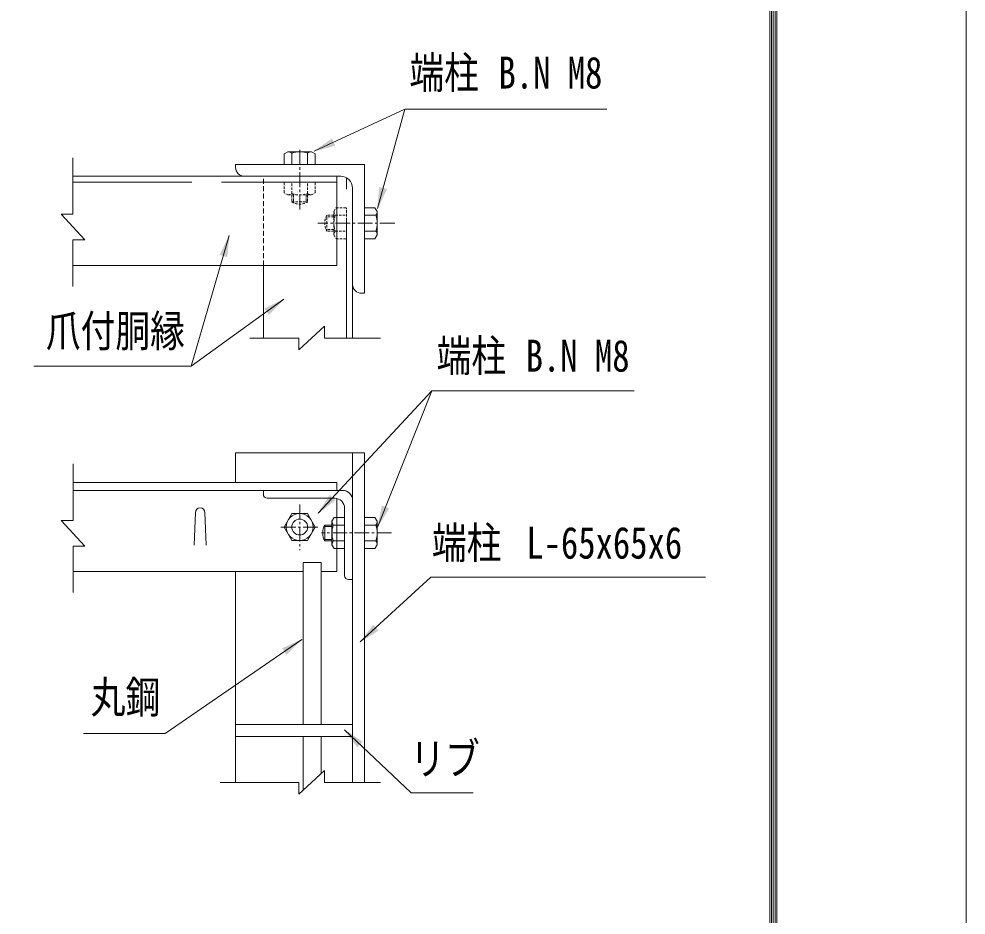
# Model space of a CAD drawing. Units: millimetres, scale not verified. Extents: x -4455 to 4455, y -3150 to 3150.
# Drawn here: x 3022 to 4455, y -1039 to 317 of the extents above; entities that cross this region are included whole.
import ezdxf
from ezdxf.enums import TextEntityAlignment as Align

# ---------------------------------------------------------------- set-up
doc = ezdxf.new("R2010")
doc.units = ezdxf.units.MM
doc.header["$LTSCALE"] = 30
for name, pattern in [('DASHED', [7.5, 6, -1.5]), ('USER2', [1.125, 0.75, -0.125, 0.125, -0.125]), ('USER3', [0.1875, 0.125, -0.0625]), ('USER5', [0.375, 0.25, -0.125])]:
    doc.linetypes.add(name, pattern=pattern)
for name, color, linetype, lineweight in [('0-0_D-STR-TXT', 3, 'Continuous', 13), ('0-1_D-STR2', 2, 'Continuous', 13), ('0-2_D-STR-DIM', 4, 'Continuous', 13), ('0-3_D-BMK', 2, 'USER2', 13), ('0-4_D-STR1', 1, 'Continuous', 18), ('0-5_D-STR3', 3, 'Continuous', 13), ('0-B_7詳細', 3, 'Continuous', 18), ('0-C_5寸法', 3, 'Continuous', 18), ('1-0_D-TTL', 7, 'Continuous', 9)]:
    doc.layers.add(name, color=color, linetype=linetype, lineweight=lineweight)
doc.styles.add('ＭＳ ゴシック', font='')
doc.styles.get('ＭＳ ゴシック').set_extended_font_data('MS Gothic')

msp = doc.modelspace()

# ---------------------------------------------------------------- linework, layer by layer
at = {"layer": '0-0_D-STR-TXT'}
for p, q in [((3282.54, -208.29), (3422.83, -107.21)), ((3646.85, -245.49), (3564.8, -451.12))]:
    msp.add_line(p, q, dxfattribs=at)
for points in [[(3911.51, 180.49), (3605.7, 180.49), (3468.84, 117.12)], [(3044.55, -208.29), (3282.54, -208.29), (3340.27, -10.71)], [(3952.66, -245.49), (3646.85, -245.49), (3474.64, -430.82)], [(4060.9, -527.44), (3645.07, -527.44), (3538.37, -625.66)], [(3709.22, -853.74), (3615.3, -853.74), (3514.68, -758.8)]]:
    msp.add_lwpolyline(points, dxfattribs=at)
at = {"layer": '0-0_D-STR-TXT', "color": 7, "lineweight": 9}
msp.add_lwpolyline([(3119.65, -764.16), (3242.92, -764.16), (3450.17, -621.84)], dxfattribs=at)
at = {"layer": '0-0_D-STR-TXT'}
for points in [[(3466.75, 116.15), (3495.54, 136.08), (3500.57, 125.21)], [(3340.92, -8.5), (3336.99, -43.3), (3325.49, -39.94)], [(3424.69, -105.87), (3400.2, -130.9), (3393.2, -121.18)], [(3473.08, -432.51), (3492.17, -403.15), (3500.95, -411.31)], [(3563.95, -453.26), (3571.17, -419), (3582.3, -423.44)], [(3536.68, -627.22), (3558.01, -599.45), (3566.12, -608.26)], [(3513.01, -757.22), (3542.21, -776.54), (3533.99, -785.26)]]:
    msp.add_solid(points, dxfattribs=at)
at = {"layer": '0-0_D-STR-TXT', "color": 7}
msp.add_solid([(3452.06, -620.53), (3427.02, -645), (3420.23, -635.13)], dxfattribs=at)
at = {"layer": '0-1_D-STR2', "color": 7, "lineweight": 9}
for p, q in [((3452.06, -750.75), (3452.06, -505.32)), ((3452.06, -505.32), (3479.06, -505.32)), ((3479.06, -750.75), (3479.06, -505.32)), ((3452.06, -849.95), (3452.06, -768.75)), ((3479.06, -824.88), (3479.06, -768.75))]:
    msp.add_line(p, q, dxfattribs=at)
at = {"layer": '0-2_D-STR-DIM'}
for p, q in [((3103.58, 21.39), (3103.58, 106.97)), ((3085.58, 21.39), (3121.58, -17.39)), ((3103.58, 21.39), (3085.58, 21.39)), ((3103.58, -17.39), (3103.58, -87.58)), ((3103.58, -17.39), (3121.58, -17.39)), ((3445.43, -183.78), (3484.2, -147.78)), ((3484.2, -165.78), (3484.2, -147.78)), ((3445.43, -165.78), (3371.21, -165.78)), ((3445.43, -165.78), (3445.43, -183.78)), ((3484.2, -165.78), (3568.88, -165.78)), ((3445.43, -856.12), (3484.2, -820.12)), ((3484.2, -838.12), (3484.2, -820.12)), ((3445.43, -838.12), (3326.21, -838.12)), ((3445.43, -838.12), (3445.43, -856.12)), ((3484.2, -838.12), (3568.88, -838.12))]:
    msp.add_line(p, q, dxfattribs=at)
at = {"layer": '0-3_D-BMK'}
for p, q in [((3446.75, 28.85), (3446.75, 121.21)), ((3590.75, 7.95), (3474.3, 7.95)), ((3446.75, -417.57), (3446.75, -486.96)), ((3418.19, -451.76), (3475.31, -451.76)), ((3585.85, -460.76), (3479.62, -460.76))]:
    msp.add_line(p, q, dxfattribs=at)
at = {"layer": '0-4_D-STR1'}
for p, q in [((3349.75, 96.95), (3349.75, 92.45)), ((3544.75, 96.95), (3349.75, 96.95)), ((3544.75, -98.05), (3544.75, 96.95)), ((3103.58, 78.95), (3499.75, 78.95)), ((3502.75, 78.95), (3349.75, 78.95)), ((3508.75, 78.95), (3363.25, 78.95)), ((3526.75, 60.95), (3526.75, -84.55)), ((3103.58, -56.05), (3502.75, -56.05)), ((3391.75, -165.78), (3391.75, -56.05)), ((3526.75, -165.78), (3526.75, -77.05)), ((3544.75, -98.05), (3540.25, -98.05)), ((3349.75, -339.26), (3544.75, -339.26)), ((3349.75, -384.26), (3349.75, -339.26)), ((3526.75, -838.12), (3526.75, -339.26)), ((3544.75, -838.12), (3544.75, -339.26)), ((3103.75, -384.26), (3499.75, -384.26)), ((3502.75, -384.26), (3394.75, -384.26)), ((3417.25, -384.26), (3417.55, -384.26)), ((3103.75, -396.26), (3499.75, -396.26)), ((3511.75, -396.26), (3391.75, -396.26)), ((3499.75, -408.26), (3397.75, -408.26)), ((3502.75, -519.26), (3502.75, -408.56)), ((3526.75, -531.26), (3526.75, -411.26)), ((3514.75, -525.26), (3514.75, -423.26)), ((3103.75, -519.26), (3452.06, -519.26)), ((3349.75, -838.12), (3349.75, -519.26)), ((3479.06, -519.26), (3502.75, -519.26)), ((3526.75, -531.26), (3520.75, -531.26))]:
    msp.add_line(p, q, dxfattribs=at)
at = {"layer": '0-4_D-STR1', "linetype": 'DASHED'}
for p, q in [((3517.75, -165.78), (3517.75, 76.54)), ((3103.58, 69.95), (3502.75, 69.95))]:
    msp.add_line(p, q, dxfattribs=at)
at = {"layer": '0-4_D-STR1'}
for centre, radius, start, end in [((3363.25, 92.45), 13.5, 180, 270.00009), ((3508.75, 60.95), 18, 0.00001, 90.00008), ((3540.25, -84.55), 13.5, 180, 270), ((3511.75, -411.26), 15, 0, 90), ((3520.75, -525.26), 6, 180, 270)]:
    msp.add_arc(centre, radius, start, end, dxfattribs=at)
at = {"layer": '0-5_D-STR3'}
for p, q in [((3428.99, 116.15), (3423.23, 112.82)), ((3428.99, 116.15), (3464.51, 116.15)), ((3464.51, 116.15), (3470.27, 112.82)), ((3423.23, 112.82), (3423.23, 96.95)), ((3434.75, 114.09), (3434.75, 96.95)), ((3458.75, 114.09), (3458.75, 96.95)), ((3470.27, 112.82), (3470.27, 96.95)), ((3560.62, 31.47), (3544.75, 31.47)), ((3544.75, -15.57), (3544.75, 31.47)), ((3563.95, 25.71), (3560.62, 31.47)), ((3561.89, 19.95), (3544.75, 19.95)), ((3563.95, -9.81), (3563.95, 25.71)), ((3561.89, -4.05), (3544.75, -4.05)), ((3563.95, -9.81), (3560.62, -15.57)), ((3560.62, -15.57), (3544.75, -15.57)), ((3495.55, -478.52), (3495.55, -443)), ((3514.75, -484.28), (3514.75, -437.24)), ((3560.62, -437.24), (3544.75, -437.24)), ((3544.75, -484.28), (3544.75, -437.24)), ((3563.95, -443), (3560.62, -437.24)), ((3563.95, -478.52), (3563.95, -443)), ((3484.89, -472.76), (3484.89, -448.76)), ((3495.55, -448.76), (3484.89, -448.76)), ((3497.61, -448.76), (3514.75, -448.76)), ((3561.89, -448.76), (3544.75, -448.76)), ((3495.55, -472.76), (3484.89, -472.76)), ((3497.61, -472.76), (3514.75, -472.76)), ((3561.89, -472.76), (3544.75, -472.76)), ((3495.55, -478.52), (3498.87, -484.28)), ((3498.87, -484.28), (3514.75, -484.28)), ((3560.62, -484.28), (3544.75, -484.28)), ((3563.95, -478.52), (3560.62, -484.28)), ((3526.75, -750.75), (3349.75, -750.75)), ((3526.75, -768.75), (3349.75, -768.75))]:
    msp.add_line(p, q, dxfattribs=at)
at = {"layer": '0-5_D-STR3', "color": 1, "linetype": 'USER3'}
for p, q in [((3423.23, 69.95), (3470.27, 69.95)), ((3423.23, 54.07), (3423.23, 69.95)), ((3434.75, 52.81), (3434.75, 69.95)), ((3458.75, 52.81), (3458.75, 69.95)), ((3428.99, 50.75), (3423.23, 54.07)), ((3428.99, 50.75), (3464.51, 50.75)), ((3434.75, 50.75), (3434.75, 40.09)), ((3437.15, 50.75), (3437.15, 38.88)), ((3456.35, 50.75), (3456.35, 38.88)), ((3458.75, 50.75), (3458.75, 40.09)), ((3434.75, 40.09), (3458.75, 40.09)), ((3517.75, -15.57), (3517.75, 31.47)), ((3498.55, 17.55), (3486.68, 17.55)), ((3487.89, -4.05), (3487.89, 19.95)), ((3498.55, 19.95), (3487.89, 19.95)), ((3498.55, -9.81), (3498.55, 25.71)), ((3500.61, 19.95), (3517.75, 19.95)), ((3498.55, -1.65), (3486.68, -1.65)), ((3498.55, -4.05), (3487.89, -4.05)), ((3498.55, -9.81), (3501.87, -15.57)), ((3500.61, -4.05), (3517.75, -4.05)), ((3501.87, -15.57), (3517.75, -15.57))]:
    msp.add_line(p, q, dxfattribs=at)
at = {"layer": '0-5_D-STR3', "color": 1}
for p, q in [((3495.55, -451.16), (3483.68, -451.16)), ((3495.55, -470.36), (3483.68, -470.36))]:
    msp.add_line(p, q, dxfattribs=at)
at = {"layer": '0-5_D-STR3', "color": 1, "linetype": 'USER3'}
for points in [[(3464.51, 50.75), (3470.27, 54.07), (3470.27, 69.95)], [(3498.55, 25.71), (3501.87, 31.47), (3517.75, 31.47)]]:
    msp.add_lwpolyline(points, dxfattribs=at)
at = {"layer": '0-5_D-STR3'}
msp.add_lwpolyline([(3470.27, -451.76), (3458.51, -431.39), (3434.99, -431.39), (3423.23, -451.76), (3434.99, -472.13), (3458.51, -472.13)], close=True, dxfattribs=at)
msp.add_lwpolyline([(3495.55, -443), (3498.87, -437.24), (3514.75, -437.24)], dxfattribs=at)
for radius in [20.4, 12]:
    msp.add_circle((3446.75, -451.76), radius, dxfattribs=at)
for centre, radius, start, end in [((3428.99, 107.06), 9.09, 50.6618, 90), ((3446.75, 80.15), 36, 70.52878, 109.47122), ((3464.51, 107.06), 9.09, 90, 129.3382), ((3554.86, 25.71), 9.09, 320.6618, 0), ((3527.95, 7.95), 36, 340.52878, 19.47122), ((3554.86, -9.81), 9.09, 0, 39.3382), ((3504.64, -443), 9.09, 180, 219.3382), ((3554.86, -443), 9.09, 320.6618, 0), ((3505.67, -460.76), 24, 150, 210), ((3531.55, -460.76), 36, 160.52878, 199.47122), ((3527.95, -460.76), 36, 340.52878, 19.47122), ((3504.64, -478.52), 9.09, 140.6618, 180), ((3554.86, -478.52), 9.09, 0, 39.3382)]:
    msp.add_arc(centre, radius, start, end, dxfattribs=at)
at = {"layer": '0-5_D-STR3', "color": 1, "linetype": 'USER3'}
for centre, radius, start, end in [((3428.99, 59.84), 9.09, 270, 309.3382), ((3446.75, 86.75), 36, 250.52878, 289.47122), ((3464.51, 59.84), 9.09, 230.6618, 270), ((3446.75, 60.87), 24, 240, 300), ((3508.67, 7.95), 24, 150, 210), ((3507.64, 25.71), 9.09, 180, 219.3382), ((3534.55, 7.95), 36, 160.52878, 199.47122), ((3507.64, -9.81), 9.09, 140.6618, 180)]:
    msp.add_arc(centre, radius, start, end, dxfattribs=at)
at = {"layer": '0-B_7詳細', "color": 1, "linetype": 'USER5'}
msp.add_line((3391.75, -56.05), (3391.75, 79.03), dxfattribs=at)
at = {"layer": '0-B_7詳細', "color": 7, "lineweight": 9}
for p, q in [((3502.75, -56.05), (3502.75, 78.95)), ((3502.75, -396.26), (3502.75, -384.26)), ((3391.75, -396.26), (3391.75, -402.26)), ((3287.14, -479.09), (3288.94, -429.89)), ((3305.14, -479.09), (3303.34, -429.89))]:
    msp.add_line(p, q, dxfattribs=at)
at = {"layer": '0-B_7詳細', "color": 4}
for p, q in [((3103.75, -441.82), (3103.75, -356.24)), ((3085.75, -441.82), (3121.75, -480.6)), ((3103.75, -441.82), (3085.75, -441.82)), ((3103.75, -480.6), (3103.75, -550.79)), ((3103.75, -480.6), (3121.75, -480.6))]:
    msp.add_line(p, q, dxfattribs=at)
at = {"layer": '0-B_7詳細', "color": 7, "lineweight": 9}
for centre, radius, start, end in [((3397.75, -402.26), 6, 180, 270), ((3499.75, -423.26), 15, 0, 90), ((3296.14, -429.89), 7.2, 0, 180)]:
    msp.add_arc(centre, radius, start, end, dxfattribs=at)
at = {"layer": '0-C_5寸法'}
msp.add_line((3605.7, 180.49), (3564.56, 30.17), dxfattribs=at)
msp.add_solid([(3563.95, 27.95), (3567.28, 62.81), (3578.84, 59.64)], dxfattribs=at)
at = {"layer": '1-0_D-TTL', "color": 2, "lineweight": 18}
msp.add_lwpolyline([(-4454.55, 3150.43), (4455.14, 3150.43), (4455.14, -3150), (-4454.55, -3150)], close=True, dxfattribs=at)
at = {"layer": '1-0_D-TTL'}
for points in [[(-4168.17, 2917.08), (4168.76, 2917.08), (4168.76, -2916.65), (-4168.17, -2916.65)], [(-4165.52, 2914.43), (4166.11, 2914.43), (4166.11, -2914), (-4165.52, -2914)], [(-4162.87, 2911.78), (4163.46, 2911.78), (4163.46, -2911.34), (-4162.87, -2911.34)], [(-4160.21, 2909.13), (4160.81, 2909.13), (4160.81, -2908.69), (-4160.21, -2908.69)], [(-4157.56, 2906.48), (4158.15, 2906.48), (4158.15, -2906.04), (-4157.56, -2906.04)]]:
    msp.add_lwpolyline(points, close=True, dxfattribs=at)

# ---------------------------------------------------------------- texts
at = {"layer": '0-0_D-STR-TXT', "style": 'ＭＳ ゴシック', "width": 0.8}
for s, p in [('端柱', (3612.74, 197.32)), ('B.N M8', (3747.55, 197.32)), ('爪付胴縁', (3062.69, -193.48)), ('端柱', (3653.89, -231.06)), ('B.N M8', (3788.7, -231.06)), ('端柱', (3646.8, -514.03)), ('L-65x65x6', (3789.62, -514.03)), ('丸鋼', (3130.6, -747.81)), ('リブ', (3614.09, -840.92))]:
    msp.add_text(s, height=48.17, dxfattribs=at).set_placement(p, align=Align.BOTTOM_LEFT)

doc.saveas('drawing.dxf')
